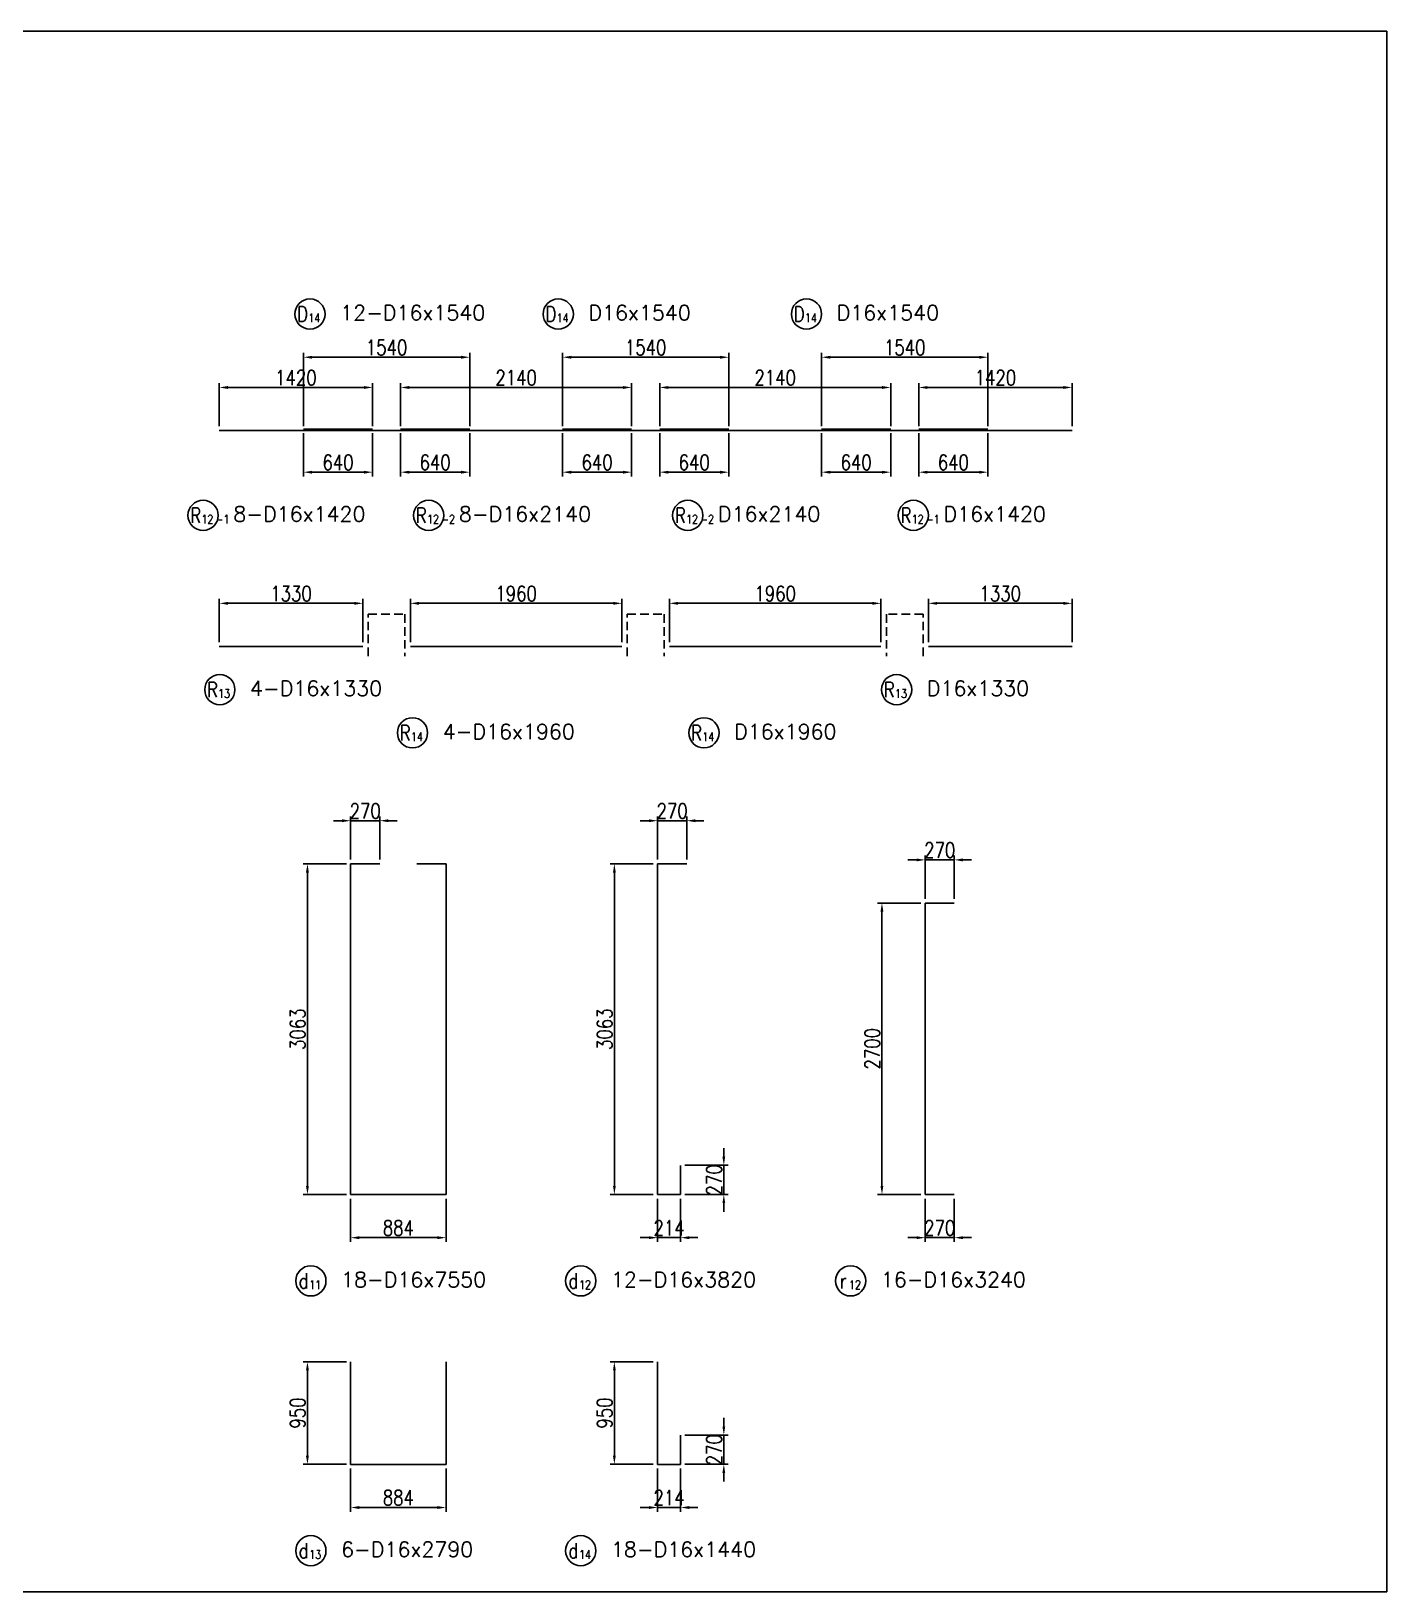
# Model space of a CAD drawing. Header units: millimetres. Extents: x -41433 to 131500, y -94900 to 39745.
# Drawn here: x 12558 to 25116, y 16250 to 30708 of the extents above; entities that cross this region are included whole.
import ezdxf
from ezdxf.enums import TextEntityAlignment as Align

# ---------------------------------------------------------------- set-up
doc = ezdxf.new("R2010")
doc.units = ezdxf.units.MM
doc.header["$LTSCALE"] = 160
doc.header["$MEASUREMENT"] = 0
doc.linetypes.add('DASHED', pattern=[0.75, 0.5, -0.25])
doc.layers.get('DEFPOINTS').update_dxf_attribs({"color": 53, "linetype": 'CONTINUOUS'})
for name, color, linetype in [('DIM', 6, 'CONTINUOUS'), ('DIM-L', 6, 'CONTINUOUS'), ('GAIKEI-KEIKAKU', 4, 'CONTINUOUS'), ('TEKKIN-C', 3, 'CONTINUOUS'), ('TEKKIN-L', 2, 'CONTINUOUS'), ('TEKKIN-R', 3, 'CONTINUOUS'), ('TEKKIN-S', 3, 'CONTINUOUS'), ('TEXT', 4, 'CONTINUOUS'), ('TEXT-文字', 4, 'CONTINUOUS')]:
    doc.layers.add(name, color=color, linetype=linetype)
doc.styles.add('DIM-TEXT', font='ROMANS', dxfattribs={"width": 0.8, "bigfont": 'EXTFONT'})
doc.styles.add('MSゴシック', font='')
doc.styles.add('romans', font='romans.shx', dxfattribs={"bigfont": 'extfont.shx'})
doc.styles.get('MSゴシック').set_extended_font_data('MS Gothic')
doc.dimstyles.new('DIM40', dxfattribs={"dimscale": 40, "dimtxt": 3.5, "dimasz": 2, "dimexe": 1, "dimexo": 1, "dimgap": 0.5, "dimtad": 1, "dimdec": 0, "dimzin": 9, "dimdsep": 46, "dimtxsty": 'DIM-TEXT', "dimcen": 0, "dimclrt": 4, "dimaunit": 1, "dimadec": 4, "dimazin": 0, "dimtfac": 1, "dimtdec": 0, "dimtix": 1, "dimtmove": 2, "dimatfit": 0, "dimfxl": 1, "dimlwd": -1, "dimlwe": -1, "dimarcsym": 0})

# ---------------------------------------------------------------- blocks, each defined once
blk = doc.blocks.new('*D321')
at = {"layer": 'DEFPOINTS', "color": 0, "ltscale": 0.8, "transparency": 16777216}
for p in [(18030, 25408), (16070, 25008), (18030, 25008)]:
    blk.add_point(p, dxfattribs=at)
at = {"layer": 'DIM', "color": 0, "ltscale": 0.8, "transparency": 16777216}
for p, q in [((16070, 25048), (16070, 25448)), ((18030, 25048), (18030, 25448)), ((16150, 25408), (17950, 25408))]:
    blk.add_line(p, q, dxfattribs=at)
for points in [[(16150, 25421), (16150, 25394), (16070, 25408)], [(17950, 25421), (17950, 25394), (18030, 25408)]]:
    blk.add_solid(points, dxfattribs=at)
at = {"layer": 'DIM', "color": 4, "ltscale": 0.8, "transparency": 16777216, "insert": (17050, 25498), "char_height": 140, "attachment_point": 5, "style": 'DIM-TEXT'}
blk.add_mtext('1960', dxfattribs=at)
blk = doc.blocks.new('*D322')
at = {"layer": 'DEFPOINTS', "color": 0, "ltscale": 0.8, "transparency": 16777216}
for p in [(15630, 25408), (14300, 25008), (15630, 25008)]:
    blk.add_point(p, dxfattribs=at)
at = {"layer": 'DIM', "color": 0, "ltscale": 0.8, "transparency": 16777216}
for p, q in [((14300, 25048), (14300, 25448)), ((15630, 25048), (15630, 25448)), ((14380, 25408), (15550, 25408))]:
    blk.add_line(p, q, dxfattribs=at)
for points in [[(14380, 25421), (14380, 25394), (14300, 25408)], [(15550, 25421), (15550, 25394), (15630, 25408)]]:
    blk.add_solid(points, dxfattribs=at)
at = {"layer": 'DIM', "color": 4, "ltscale": 0.8, "transparency": 16777216, "insert": (14965, 25498), "char_height": 140, "attachment_point": 5, "style": 'DIM-TEXT'}
blk.add_mtext('1330', dxfattribs=at)
blk = doc.blocks.new('*D323')
at = {"layer": 'DEFPOINTS', "color": 0, "ltscale": 0.8, "transparency": 16777216}
for p in [(18470, 25408), (18470, 25008), (20430, 25008)]:
    blk.add_point(p, dxfattribs=at)
at = {"layer": 'DIM', "color": 0, "ltscale": 0.8, "transparency": 16777216}
for p, q in [((18470, 25048), (18470, 25448)), ((20430, 25048), (20430, 25448)), ((20350, 25408), (18550, 25408))]:
    blk.add_line(p, q, dxfattribs=at)
for points in [[(18550, 25421), (18550, 25394), (18470, 25408)], [(20350, 25421), (20350, 25394), (20430, 25408)]]:
    blk.add_solid(points, dxfattribs=at)
at = {"layer": 'DIM', "color": 4, "ltscale": 0.8, "transparency": 16777216, "insert": (19450, 25498), "char_height": 140, "attachment_point": 5, "style": 'DIM-TEXT'}
blk.add_mtext('1960', dxfattribs=at)
blk = doc.blocks.new('*D324')
at = {"layer": 'DEFPOINTS', "color": 0, "ltscale": 0.8, "transparency": 16777216}
for p in [(20870, 25408), (20870, 25008), (22200, 25008)]:
    blk.add_point(p, dxfattribs=at)
at = {"layer": 'DIM', "color": 0, "ltscale": 0.8, "transparency": 16777216}
for p, q in [((20870, 25048), (20870, 25448)), ((22200, 25048), (22200, 25448)), ((22120, 25408), (20950, 25408))]:
    blk.add_line(p, q, dxfattribs=at)
for points in [[(20950, 25421), (20950, 25394), (20870, 25408)], [(22120, 25421), (22120, 25394), (22200, 25408)]]:
    blk.add_solid(points, dxfattribs=at)
at = {"layer": 'DIM', "color": 4, "ltscale": 0.8, "transparency": 16777216, "insert": (21535, 25498), "char_height": 140, "attachment_point": 5, "style": 'DIM-TEXT'}
blk.add_mtext('1330', dxfattribs=at)
blk = doc.blocks.new('*D349')
at = {"layer": 'DEFPOINTS', "color": 0, "ltscale": 0.8, "transparency": 16777216}
for p in [(18380, 27023), (19020, 27023), (18380, 26623)]:
    blk.add_point(p, dxfattribs=at)
at = {"layer": 'DIM', "color": 0, "ltscale": 0.8, "transparency": 16777216}
for p, q in [((18380, 26983), (18380, 26583)), ((19020, 26983), (19020, 26583)), ((18940, 26623), (18460, 26623))]:
    blk.add_line(p, q, dxfattribs=at)
for points in [[(18460, 26636), (18460, 26609), (18380, 26623)], [(18940, 26636), (18940, 26609), (19020, 26623)]]:
    blk.add_solid(points, dxfattribs=at)
at = {"layer": 'DIM', "color": 4, "ltscale": 0.8, "transparency": 16777216, "insert": (18700, 26713), "char_height": 140, "attachment_point": 5, "style": 'DIM-TEXT'}
blk.add_mtext('640', dxfattribs=at)
blk = doc.blocks.new('*D350')
at = {"layer": 'DEFPOINTS', "color": 0, "ltscale": 0.8, "transparency": 16777216}
for p in [(19880, 27023), (20520, 27023), (20520, 26623)]:
    blk.add_point(p, dxfattribs=at)
at = {"layer": 'DIM', "color": 0, "ltscale": 0.8, "transparency": 16777216}
for p, q in [((19880, 26983), (19880, 26583)), ((20520, 26983), (20520, 26583)), ((19960, 26623), (20440, 26623))]:
    blk.add_line(p, q, dxfattribs=at)
for points in [[(19960, 26636), (19960, 26609), (19880, 26623)], [(20440, 26636), (20440, 26609), (20520, 26623)]]:
    blk.add_solid(points, dxfattribs=at)
at = {"layer": 'DIM', "color": 4, "ltscale": 0.8, "transparency": 16777216, "insert": (20200, 26713), "char_height": 140, "attachment_point": 5, "style": 'DIM-TEXT'}
blk.add_mtext('640', dxfattribs=at)
blk = doc.blocks.new('*D351')
at = {"layer": 'DEFPOINTS', "color": 0, "ltscale": 0.8, "transparency": 16777216}
for p in [(20780, 27023), (21420, 27023), (21420, 26623)]:
    blk.add_point(p, dxfattribs=at)
at = {"layer": 'DIM', "color": 0, "ltscale": 0.8, "transparency": 16777216}
for p, q in [((20780, 26983), (20780, 26583)), ((21420, 26983), (21420, 26583)), ((20860, 26623), (21340, 26623))]:
    blk.add_line(p, q, dxfattribs=at)
for points in [[(20860, 26636), (20860, 26609), (20780, 26623)], [(21340, 26636), (21340, 26609), (21420, 26623)]]:
    blk.add_solid(points, dxfattribs=at)
at = {"layer": 'DIM', "color": 4, "ltscale": 0.8, "transparency": 16777216, "insert": (21100, 26713), "char_height": 140, "attachment_point": 5, "style": 'DIM-TEXT'}
blk.add_mtext('640', dxfattribs=at)
blk = doc.blocks.new('*D352')
at = {"layer": 'DEFPOINTS', "color": 0, "ltscale": 0.8, "transparency": 16777216}
for p in [(19880, 27688), (19880, 27008), (21420, 27008)]:
    blk.add_point(p, dxfattribs=at)
at = {"layer": 'DIM', "color": 0, "ltscale": 0.8, "transparency": 16777216}
for p, q in [((19880, 27048), (19880, 27728)), ((21340, 27688), (19960, 27688)), ((21420, 27048), (21420, 27728))]:
    blk.add_line(p, q, dxfattribs=at)
for points in [[(19960, 27701), (19960, 27674), (19880, 27688)], [(21340, 27701), (21340, 27674), (21420, 27688)]]:
    blk.add_solid(points, dxfattribs=at)
at = {"layer": 'DIM', "color": 4, "ltscale": 0.8, "transparency": 16777216, "insert": (20650, 27778), "char_height": 140, "attachment_point": 5, "style": 'DIM-TEXT'}
blk.add_mtext('1540', dxfattribs=at)
blk = doc.blocks.new('*D353')
at = {"layer": 'DEFPOINTS', "color": 0, "ltscale": 0.8, "transparency": 16777216}
for p in [(18380, 27408), (18380, 27008), (20520, 27008)]:
    blk.add_point(p, dxfattribs=at)
at = {"layer": 'DIM', "color": 0, "ltscale": 0.8, "transparency": 16777216}
for p, q in [((18380, 27048), (18380, 27448)), ((20440, 27408), (18460, 27408)), ((20520, 27048), (20520, 27448))]:
    blk.add_line(p, q, dxfattribs=at)
for points in [[(18460, 27421), (18460, 27394), (18380, 27408)], [(20440, 27421), (20440, 27394), (20520, 27408)]]:
    blk.add_solid(points, dxfattribs=at)
at = {"layer": 'DIM', "color": 4, "ltscale": 0.8, "transparency": 16777216, "insert": (19450, 27498), "char_height": 140, "attachment_point": 5, "style": 'DIM-TEXT'}
blk.add_mtext('2140', dxfattribs=at)
blk = doc.blocks.new('*D354')
at = {"layer": 'DEFPOINTS', "color": 0, "ltscale": 0.8, "transparency": 16777216}
for p in [(20780, 27408), (20780, 27008), (22200, 27008)]:
    blk.add_point(p, dxfattribs=at)
at = {"layer": 'DIM', "color": 0, "ltscale": 0.8, "transparency": 16777216}
for p, q in [((20780, 27048), (20780, 27448)), ((22120, 27408), (20860, 27408)), ((22200, 27048), (22200, 27448))]:
    blk.add_line(p, q, dxfattribs=at)
for points in [[(20860, 27421), (20860, 27394), (20780, 27408)], [(22120, 27421), (22120, 27394), (22200, 27408)]]:
    blk.add_solid(points, dxfattribs=at)
at = {"layer": 'DIM', "color": 4, "ltscale": 0.8, "transparency": 16777216, "insert": (21490, 27498), "char_height": 140, "attachment_point": 5, "style": 'DIM-TEXT'}
blk.add_mtext('1420', dxfattribs=at)
blk = doc.blocks.new('*D355')
at = {"layer": 'DEFPOINTS', "color": 0, "ltscale": 0.8, "transparency": 16777216}
for p in [(17480, 27023), (18120, 27023), (18120, 26623)]:
    blk.add_point(p, dxfattribs=at)
at = {"layer": 'DIM', "color": 0, "ltscale": 0.8, "transparency": 16777216}
for p, q in [((17480, 26983), (17480, 26583)), ((18120, 26983), (18120, 26583)), ((17560, 26623), (18040, 26623))]:
    blk.add_line(p, q, dxfattribs=at)
for points in [[(17560, 26636), (17560, 26609), (17480, 26623)], [(18040, 26636), (18040, 26609), (18120, 26623)]]:
    blk.add_solid(points, dxfattribs=at)
at = {"layer": 'DIM', "color": 4, "ltscale": 0.8, "transparency": 16777216, "insert": (17800, 26713), "char_height": 140, "attachment_point": 5, "style": 'DIM-TEXT'}
blk.add_mtext('640', dxfattribs=at)
blk = doc.blocks.new('*D356')
at = {"layer": 'DEFPOINTS', "color": 0, "ltscale": 0.8, "transparency": 16777216}
for p in [(17480, 27688), (17480, 27008), (19020, 27008)]:
    blk.add_point(p, dxfattribs=at)
at = {"layer": 'DIM', "color": 0, "ltscale": 0.8, "transparency": 16777216}
for p, q in [((17480, 27048), (17480, 27728)), ((18940, 27688), (17560, 27688)), ((19020, 27048), (19020, 27728))]:
    blk.add_line(p, q, dxfattribs=at)
for points in [[(17560, 27701), (17560, 27674), (17480, 27688)], [(18940, 27701), (18940, 27674), (19020, 27688)]]:
    blk.add_solid(points, dxfattribs=at)
at = {"layer": 'DIM', "color": 4, "ltscale": 0.8, "transparency": 16777216, "insert": (18250, 27778), "char_height": 140, "attachment_point": 5, "style": 'DIM-TEXT'}
blk.add_mtext('1540', dxfattribs=at)
blk = doc.blocks.new('*D357')
at = {"layer": 'DEFPOINTS', "color": 0, "ltscale": 0.8, "transparency": 16777216}
for p in [(15980, 27023), (16620, 27023), (15980, 26623)]:
    blk.add_point(p, dxfattribs=at)
at = {"layer": 'DIM', "color": 0, "ltscale": 0.8, "transparency": 16777216}
for p, q in [((15980, 26983), (15980, 26583)), ((16620, 26983), (16620, 26583)), ((16540, 26623), (16060, 26623))]:
    blk.add_line(p, q, dxfattribs=at)
for points in [[(16060, 26636), (16060, 26609), (15980, 26623)], [(16540, 26636), (16540, 26609), (16620, 26623)]]:
    blk.add_solid(points, dxfattribs=at)
at = {"layer": 'DIM', "color": 4, "ltscale": 0.8, "transparency": 16777216, "insert": (16300, 26713), "char_height": 140, "attachment_point": 5, "style": 'DIM-TEXT'}
blk.add_mtext('640', dxfattribs=at)
blk = doc.blocks.new('*D358')
at = {"layer": 'DEFPOINTS', "color": 0, "ltscale": 0.8, "transparency": 16777216}
for p in [(15080, 27023), (15720, 27023), (15080, 26623)]:
    blk.add_point(p, dxfattribs=at)
at = {"layer": 'DIM', "color": 0, "ltscale": 0.8, "transparency": 16777216}
for p, q in [((15080, 26983), (15080, 26583)), ((15720, 26983), (15720, 26583)), ((15640, 26623), (15160, 26623))]:
    blk.add_line(p, q, dxfattribs=at)
for points in [[(15160, 26636), (15160, 26609), (15080, 26623)], [(15640, 26636), (15640, 26609), (15720, 26623)]]:
    blk.add_solid(points, dxfattribs=at)
at = {"layer": 'DIM', "color": 4, "ltscale": 0.8, "transparency": 16777216, "insert": (15400, 26713), "char_height": 140, "attachment_point": 5, "style": 'DIM-TEXT'}
blk.add_mtext('640', dxfattribs=at)
blk = doc.blocks.new('*D359')
at = {"layer": 'DEFPOINTS', "color": 0, "ltscale": 0.8, "transparency": 16777216}
for p in [(16620, 27688), (15080, 27008), (16620, 27008)]:
    blk.add_point(p, dxfattribs=at)
at = {"layer": 'DIM', "color": 0, "ltscale": 0.8, "transparency": 16777216}
for p, q in [((15080, 27048), (15080, 27728)), ((15160, 27688), (16540, 27688)), ((16620, 27048), (16620, 27728))]:
    blk.add_line(p, q, dxfattribs=at)
for points in [[(15160, 27701), (15160, 27674), (15080, 27688)], [(16540, 27701), (16540, 27674), (16620, 27688)]]:
    blk.add_solid(points, dxfattribs=at)
at = {"layer": 'DIM', "color": 4, "ltscale": 0.8, "transparency": 16777216, "insert": (15850, 27778), "char_height": 140, "attachment_point": 5, "style": 'DIM-TEXT'}
blk.add_mtext('1540', dxfattribs=at)
blk = doc.blocks.new('*D360')
at = {"layer": 'DEFPOINTS', "color": 0, "ltscale": 0.8, "transparency": 16777216}
for p in [(18120, 27408), (15980, 27008), (18120, 27008)]:
    blk.add_point(p, dxfattribs=at)
at = {"layer": 'DIM', "color": 0, "ltscale": 0.8, "transparency": 16777216}
for p, q in [((15980, 27048), (15980, 27448)), ((16060, 27408), (18040, 27408)), ((18120, 27048), (18120, 27448))]:
    blk.add_line(p, q, dxfattribs=at)
for points in [[(16060, 27421), (16060, 27394), (15980, 27408)], [(18040, 27421), (18040, 27394), (18120, 27408)]]:
    blk.add_solid(points, dxfattribs=at)
at = {"layer": 'DIM', "color": 4, "ltscale": 0.8, "transparency": 16777216, "insert": (17050, 27498), "char_height": 140, "attachment_point": 5, "style": 'DIM-TEXT'}
blk.add_mtext('2140', dxfattribs=at)
blk = doc.blocks.new('*D361')
at = {"layer": 'DEFPOINTS', "color": 0, "ltscale": 0.8, "transparency": 16777216}
for p in [(15720, 27408), (14300, 27008), (15720, 27008)]:
    blk.add_point(p, dxfattribs=at)
at = {"layer": 'DIM', "color": 0, "ltscale": 0.8, "transparency": 16777216}
for p, q in [((14300, 27048), (14300, 27448)), ((14380, 27408), (15640, 27408)), ((15720, 27048), (15720, 27448))]:
    blk.add_line(p, q, dxfattribs=at)
for points in [[(14380, 27421), (14380, 27394), (14300, 27408)], [(15640, 27421), (15640, 27394), (15720, 27408)]]:
    blk.add_solid(points, dxfattribs=at)
at = {"layer": 'DIM', "color": 4, "ltscale": 0.8, "transparency": 16777216, "insert": (15010, 27498), "char_height": 140, "attachment_point": 5, "style": 'DIM-TEXT'}
blk.add_mtext('1420', dxfattribs=at)
blk = doc.blocks.new('加工図文字列（JR）')
at = {"layer": 'TEXT-文字', "color": 6}
blk.add_circle((0, 0), 3.5, dxfattribs=at)
at = {"layer": 'DEFPOINTS', "ltscale": 100, "style": 'MSゴシック'}
for tag, p in [('加工図_圧接鉄筋', (57.81, -4.14)), ('加工図_圧接個数', (62.62, -4.14)), ('加工図_加工形状', (68.3, -4.14)), ('加工図_施工分け2', (73.3, -4.14))]:
    blk.add_attdef(tag, text='', height=4, dxfattribs=at).set_placement(p, align=Align.BOTTOM_LEFT)
at = {"layer": 'TEXT-文字', "color": 4, "style": 'romans', "width": 0.8}
for tag, height, p in [('加工図_平均長', 3.5, (33.63, 3.03)), ('加工図_副記号', 2, (0.5, 0)), ('加工図_文字列', 3.5, (7, -2.5))]:
    blk.add_attdef(tag, text='', height=height, dxfattribs=at).set_placement(p, align=Align.BOTTOM_LEFT)
at = {"layer": 'TEXT-文字', "color": 4, "ltscale": 100, "style": 'romans', "width": 0.8}
blk.add_attdef('加工図_施工分け', text='', height=3.5, dxfattribs=at).set_placement((-5.5, 0), align=Align.MIDDLE_RIGHT)
at = {"layer": 'TEXT-文字', "color": 4, "style": 'romans', "width": 0.8}
blk.add_attdef('加工図_主記号', text='', height=3.5, dxfattribs=at).set_placement((-1.7, 0), align=Align.MIDDLE_CENTER)
for tag, p in [('加工図_番号', (1, -2.5)), ('加工図_枝番', (4.5, -2.5))]:
    blk.add_attdef(tag, text='', height=2, dxfattribs=at).set_placement(p, align=Align.BOTTOM_CENTER)
blk = doc.blocks.new('*D309')
at = {"layer": 'DEFPOINTS', "color": 0, "ltscale": 0.8, "transparency": 16777216}
for p in [(15117, 22994), (15517, 22994), (15517, 19931)]:
    blk.add_point(p, dxfattribs=at)
at = {"layer": 'DIM', "color": 0, "ltscale": 0.8, "transparency": 16777216}
for p, q in [((15477, 22994), (15077, 22994)), ((15117, 20011), (15117, 22914)), ((15477, 19931), (15077, 19931))]:
    blk.add_line(p, q, dxfattribs=at)
for points in [[(15103, 22914), (15130, 22914), (15117, 22994)], [(15103, 20011), (15130, 20011), (15117, 19931)]]:
    blk.add_solid(points, dxfattribs=at)
at = {"layer": 'DIM', "color": 4, "ltscale": 0.8, "transparency": 16777216, "insert": (15027, 21462), "char_height": 140, "attachment_point": 5, "rotation": 90, "style": 'DIM-TEXT'}
blk.add_mtext('3063', dxfattribs=at)
blk = doc.blocks.new('*D310')
at = {"layer": 'DEFPOINTS', "color": 0, "ltscale": 0.8, "transparency": 16777216}
for p in [(15517, 19931), (16401, 19931), (16401, 19531)]:
    blk.add_point(p, dxfattribs=at)
at = {"layer": 'DIM', "color": 0, "ltscale": 0.8, "transparency": 16777216}
for p, q in [((15517, 19891), (15517, 19491)), ((16401, 19891), (16401, 19491)), ((15597, 19531), (16321, 19531))]:
    blk.add_line(p, q, dxfattribs=at)
for points in [[(15597, 19544), (15597, 19517), (15517, 19531)], [(16321, 19544), (16321, 19517), (16401, 19531)]]:
    blk.add_solid(points, dxfattribs=at)
at = {"layer": 'DIM', "color": 4, "ltscale": 0.8, "transparency": 16777216, "insert": (15959, 19621), "char_height": 140, "attachment_point": 5, "style": 'DIM-TEXT'}
blk.add_mtext('884', dxfattribs=at)
blk = doc.blocks.new('*D311')
at = {"layer": 'DEFPOINTS', "color": 0, "ltscale": 0.8, "transparency": 16777216}
for p in [(17960, 22994), (18360, 22994), (18360, 19931)]:
    blk.add_point(p, dxfattribs=at)
at = {"layer": 'DIM', "color": 0, "ltscale": 0.8, "transparency": 16777216}
for p, q in [((18320, 22994), (17920, 22994)), ((17960, 20011), (17960, 22914)), ((18320, 19931), (17920, 19931))]:
    blk.add_line(p, q, dxfattribs=at)
for points in [[(17947, 22914), (17973, 22914), (17960, 22994)], [(17947, 20011), (17973, 20011), (17960, 19931)]]:
    blk.add_solid(points, dxfattribs=at)
at = {"layer": 'DIM', "color": 4, "ltscale": 0.8, "transparency": 16777216, "insert": (17870, 21462), "char_height": 140, "attachment_point": 5, "rotation": 90, "style": 'DIM-TEXT'}
blk.add_mtext('3063', dxfattribs=at)
blk = doc.blocks.new('*D312')
at = {"layer": 'DEFPOINTS', "color": 0, "ltscale": 0.8, "transparency": 16777216}
for p in [(18360, 19931), (18574, 19931), (18574, 19531)]:
    blk.add_point(p, dxfattribs=at)
at = {"layer": 'DIM', "color": 0, "ltscale": 0.8, "transparency": 16777216}
for p, q in [((18360, 19891), (18360, 19491)), ((18574, 19891), (18574, 19491)), ((18280, 19531), (18200, 19531)), ((18360, 19531), (18574, 19531)), ((18654, 19531), (18734, 19531))]:
    blk.add_line(p, q, dxfattribs=at)
for points in [[(18280, 19544), (18280, 19517), (18360, 19531)], [(18654, 19544), (18654, 19517), (18574, 19531)]]:
    blk.add_solid(points, dxfattribs=at)
at = {"layer": 'DIM', "color": 4, "ltscale": 0.8, "transparency": 16777216, "insert": (18467, 19621), "char_height": 140, "attachment_point": 5, "style": 'DIM-TEXT'}
blk.add_mtext('214', dxfattribs=at)
blk = doc.blocks.new('*D313')
at = {"layer": 'DEFPOINTS', "color": 0, "ltscale": 0.8, "transparency": 16777216}
for p in [(18574, 20201), (18974, 20201), (18574, 19931)]:
    blk.add_point(p, dxfattribs=at)
at = {"layer": 'DIM', "color": 0, "ltscale": 0.8, "transparency": 16777216}
for p, q in [((18974, 20281), (18974, 20361)), ((18614, 20201), (19014, 20201)), ((18974, 19931), (18974, 20201)), ((18614, 19931), (19014, 19931)), ((18974, 19851), (18974, 19771))]:
    blk.add_line(p, q, dxfattribs=at)
for points in [[(18961, 20281), (18987, 20281), (18974, 20201)], [(18961, 19851), (18987, 19851), (18974, 19931)]]:
    blk.add_solid(points, dxfattribs=at)
at = {"layer": 'DIM', "color": 4, "ltscale": 0.8, "transparency": 16777216, "insert": (18884, 20066), "char_height": 140, "attachment_point": 5, "rotation": 90, "style": 'DIM-TEXT'}
blk.add_mtext('270', dxfattribs=at)
blk = doc.blocks.new('*D314')
at = {"layer": 'DEFPOINTS', "color": 0, "ltscale": 0.8, "transparency": 16777216}
for p in [(20439, 22631), (20839, 22631), (20839, 19931)]:
    blk.add_point(p, dxfattribs=at)
at = {"layer": 'DIM', "color": 0, "ltscale": 0.8, "transparency": 16777216}
for p, q in [((20799, 22631), (20399, 22631)), ((20439, 20011), (20439, 22551)), ((20799, 19931), (20399, 19931))]:
    blk.add_line(p, q, dxfattribs=at)
for points in [[(20425, 22551), (20452, 22551), (20439, 22631)], [(20425, 20011), (20452, 20011), (20439, 19931)]]:
    blk.add_solid(points, dxfattribs=at)
at = {"layer": 'DIM', "color": 4, "ltscale": 0.8, "transparency": 16777216, "insert": (20349, 21281), "char_height": 140, "attachment_point": 5, "rotation": 90, "style": 'DIM-TEXT'}
blk.add_mtext('2700', dxfattribs=at)
blk = doc.blocks.new('*D315')
at = {"layer": 'DEFPOINTS', "color": 0, "ltscale": 0.8, "transparency": 16777216}
for p in [(20839, 19931), (21109, 19931), (21109, 19531)]:
    blk.add_point(p, dxfattribs=at)
at = {"layer": 'DIM', "color": 0, "ltscale": 0.8, "transparency": 16777216}
for p, q in [((20839, 19891), (20839, 19491)), ((21109, 19891), (21109, 19491)), ((20759, 19531), (20679, 19531)), ((20839, 19531), (21109, 19531)), ((21189, 19531), (21269, 19531))]:
    blk.add_line(p, q, dxfattribs=at)
for points in [[(20759, 19544), (20759, 19517), (20839, 19531)], [(21189, 19544), (21189, 19517), (21109, 19531)]]:
    blk.add_solid(points, dxfattribs=at)
at = {"layer": 'DIM', "color": 4, "ltscale": 0.8, "transparency": 16777216, "insert": (20974, 19621), "char_height": 140, "attachment_point": 5, "style": 'DIM-TEXT'}
blk.add_mtext('270', dxfattribs=at)
blk = doc.blocks.new('*D316')
at = {"layer": 'DEFPOINTS', "color": 0, "ltscale": 0.8, "transparency": 16777216}
for p in [(21109, 23031), (20839, 22631), (21109, 22631)]:
    blk.add_point(p, dxfattribs=at)
at = {"layer": 'DIM', "color": 0, "ltscale": 0.8, "transparency": 16777216}
for p, q in [((20759, 23031), (20679, 23031)), ((20839, 22671), (20839, 23071)), ((20839, 23031), (21109, 23031)), ((21109, 22671), (21109, 23071)), ((21189, 23031), (21269, 23031))]:
    blk.add_line(p, q, dxfattribs=at)
for points in [[(20759, 23044), (20759, 23017), (20839, 23031)], [(21189, 23044), (21189, 23017), (21109, 23031)]]:
    blk.add_solid(points, dxfattribs=at)
at = {"layer": 'DIM', "color": 4, "ltscale": 0.8, "transparency": 16777216, "insert": (20974, 23121), "char_height": 140, "attachment_point": 5, "style": 'DIM-TEXT'}
blk.add_mtext('270', dxfattribs=at)
blk = doc.blocks.new('*D451')
at = {"layer": 'DEFPOINTS', "color": 0, "ltscale": 0.8, "transparency": 16777216}
for p in [(15117, 18381), (15517, 18381), (15517, 17431)]:
    blk.add_point(p, dxfattribs=at)
at = {"layer": 'DIM', "color": 0, "ltscale": 0.8, "transparency": 16777216}
for p, q in [((15477, 18381), (15077, 18381)), ((15117, 17511), (15117, 18301)), ((15477, 17431), (15077, 17431))]:
    blk.add_line(p, q, dxfattribs=at)
for points in [[(15103, 18301), (15130, 18301), (15117, 18381)], [(15103, 17511), (15130, 17511), (15117, 17431)]]:
    blk.add_solid(points, dxfattribs=at)
at = {"layer": 'DIM', "color": 4, "ltscale": 0.8, "transparency": 16777216, "insert": (15027, 17906), "char_height": 140, "attachment_point": 5, "rotation": 90, "style": 'DIM-TEXT'}
blk.add_mtext('950', dxfattribs=at)
blk = doc.blocks.new('*D452')
at = {"layer": 'DEFPOINTS', "color": 0, "ltscale": 0.8, "transparency": 16777216}
for p in [(15517, 17431), (16401, 17431), (16401, 17031)]:
    blk.add_point(p, dxfattribs=at)
at = {"layer": 'DIM', "color": 0, "ltscale": 0.8, "transparency": 16777216}
for p, q in [((15517, 17391), (15517, 16991)), ((16401, 17391), (16401, 16991)), ((15597, 17031), (16321, 17031))]:
    blk.add_line(p, q, dxfattribs=at)
for points in [[(15597, 17044), (15597, 17017), (15517, 17031)], [(16321, 17044), (16321, 17017), (16401, 17031)]]:
    blk.add_solid(points, dxfattribs=at)
at = {"layer": 'DIM', "color": 4, "ltscale": 0.8, "transparency": 16777216, "insert": (15959, 17121), "char_height": 140, "attachment_point": 5, "style": 'DIM-TEXT'}
blk.add_mtext('884', dxfattribs=at)
blk = doc.blocks.new('*D453')
at = {"layer": 'DEFPOINTS', "color": 0, "ltscale": 0.8, "transparency": 16777216}
for p in [(17960, 18381), (18360, 18381), (18360, 17431)]:
    blk.add_point(p, dxfattribs=at)
at = {"layer": 'DIM', "color": 0, "ltscale": 0.8, "transparency": 16777216}
for p, q in [((18320, 18381), (17920, 18381)), ((17960, 17511), (17960, 18301)), ((18320, 17431), (17920, 17431))]:
    blk.add_line(p, q, dxfattribs=at)
for points in [[(17947, 18301), (17973, 18301), (17960, 18381)], [(17947, 17511), (17973, 17511), (17960, 17431)]]:
    blk.add_solid(points, dxfattribs=at)
at = {"layer": 'DIM', "color": 4, "ltscale": 0.8, "transparency": 16777216, "insert": (17870, 17906), "char_height": 140, "attachment_point": 5, "rotation": 90, "style": 'DIM-TEXT'}
blk.add_mtext('950', dxfattribs=at)
blk = doc.blocks.new('*D454')
at = {"layer": 'DEFPOINTS', "color": 0, "ltscale": 0.8, "transparency": 16777216}
for p in [(18360, 17431), (18574, 17431), (18574, 17031)]:
    blk.add_point(p, dxfattribs=at)
at = {"layer": 'DIM', "color": 0, "ltscale": 0.8, "transparency": 16777216}
for p, q in [((18360, 17391), (18360, 16991)), ((18574, 17391), (18574, 16991)), ((18280, 17031), (18200, 17031)), ((18360, 17031), (18574, 17031)), ((18654, 17031), (18734, 17031))]:
    blk.add_line(p, q, dxfattribs=at)
for points in [[(18280, 17044), (18280, 17017), (18360, 17031)], [(18654, 17044), (18654, 17017), (18574, 17031)]]:
    blk.add_solid(points, dxfattribs=at)
at = {"layer": 'DIM', "color": 4, "ltscale": 0.8, "transparency": 16777216, "insert": (18467, 17121), "char_height": 140, "attachment_point": 5, "style": 'DIM-TEXT'}
blk.add_mtext('214', dxfattribs=at)
blk = doc.blocks.new('*D455')
at = {"layer": 'DEFPOINTS', "color": 0, "ltscale": 0.8, "transparency": 16777216}
for p in [(18574, 17701), (18974, 17701), (18574, 17431)]:
    blk.add_point(p, dxfattribs=at)
at = {"layer": 'DIM', "color": 0, "ltscale": 0.8, "transparency": 16777216}
for p, q in [((18974, 17781), (18974, 17861)), ((18614, 17701), (19014, 17701)), ((18974, 17431), (18974, 17701)), ((18614, 17431), (19014, 17431)), ((18974, 17351), (18974, 17271))]:
    blk.add_line(p, q, dxfattribs=at)
for points in [[(18961, 17781), (18987, 17781), (18974, 17701)], [(18961, 17351), (18987, 17351), (18974, 17431)]]:
    blk.add_solid(points, dxfattribs=at)
at = {"layer": 'DIM', "color": 4, "ltscale": 0.8, "transparency": 16777216, "insert": (18884, 17566), "char_height": 140, "attachment_point": 5, "rotation": 90, "style": 'DIM-TEXT'}
blk.add_mtext('270', dxfattribs=at)
blk = doc.blocks.new('*D492')
at = {"layer": 'DEFPOINTS', "color": 0, "transparency": 16777216}
for p in [(15787, 23394), (15517, 22994), (15787, 22994)]:
    blk.add_point(p, dxfattribs=at)
at = {"layer": 'DIM', "color": 0, "transparency": 16777216}
for p, q in [((15517, 23034), (15517, 23434)), ((15787, 23034), (15787, 23434)), ((15437, 23394), (15357, 23394)), ((15517, 23394), (15787, 23394)), ((15867, 23394), (15947, 23394))]:
    blk.add_line(p, q, dxfattribs=at)
for points in [[(15437, 23407), (15437, 23380), (15517, 23394)], [(15867, 23407), (15867, 23380), (15787, 23394)]]:
    blk.add_solid(points, dxfattribs=at)
at = {"layer": 'DIM', "color": 4, "transparency": 16777216, "insert": (15652, 23484), "char_height": 140, "attachment_point": 5, "style": 'DIM-TEXT'}
blk.add_mtext('270', dxfattribs=at)
blk = doc.blocks.new('*D493')
at = {"layer": 'DEFPOINTS', "color": 0, "transparency": 16777216}
for p in [(18630, 23394), (18360, 22994), (18630, 22994)]:
    blk.add_point(p, dxfattribs=at)
at = {"layer": 'DIM', "color": 0, "transparency": 16777216}
for p, q in [((18360, 23034), (18360, 23434)), ((18630, 23034), (18630, 23434)), ((18280, 23394), (18200, 23394)), ((18360, 23394), (18630, 23394)), ((18710, 23394), (18790, 23394))]:
    blk.add_line(p, q, dxfattribs=at)
for points in [[(18280, 23407), (18280, 23380), (18360, 23394)], [(18710, 23407), (18710, 23380), (18630, 23394)]]:
    blk.add_solid(points, dxfattribs=at)
at = {"layer": 'DIM', "color": 4, "transparency": 16777216, "insert": (18495, 23484), "char_height": 140, "attachment_point": 5, "style": 'DIM-TEXT'}
blk.add_mtext('270', dxfattribs=at)

msp = doc.modelspace()

# ---------------------------------------------------------------- linework, layer by layer
at = {"layer": 'DEFPOINTS', "flags": 128}
msp.add_lwpolyline([(0, 16250), (25115.53, 16250), (25115.53, 30708.35), (0, 30708.35)], close=True, dxfattribs=at)
at = {"layer": 'GAIKEI-KEIKAKU', "linetype": 'DASHED'}
for points in [[(15680, 24917.8), (15680, 25307.8), (16020, 25307.8), (16020, 24917.8)], [(18080, 24917.8), (18080, 25307.8), (18420, 25307.8), (18420, 24917.8)], [(20820, 24917.8), (20820, 25307.8), (20480, 25307.8), (20480, 24917.8)]]:
    msp.add_lwpolyline(points, dxfattribs=at)
at = {"layer": 'TEKKIN-C', "ltscale": 0.8}
for p, q in [((20838.52, 19930.55), (20838.52, 22630.55)), ((20838.52, 22630.55), (21108.52, 22630.55)), ((21108.52, 19930.55), (20838.52, 19930.55))]:
    msp.add_line(p, q, dxfattribs=at)
at = {"layer": 'TEKKIN-L', "ltscale": 0.8}
for p, q in [((14300, 27007.8), (15720, 27007.8)), ((15080, 27007.8), (16620, 27007.8)), ((15980, 27007.8), (18120, 27007.8)), ((19020, 27007.8), (17480, 27007.8)), ((20520, 27007.8), (18380, 27007.8)), ((21420, 27007.8), (19880, 27007.8)), ((22200, 27007.8), (20780, 27007.8)), ((14300, 25007.8), (15630, 25007.8)), ((16070, 25007.8), (18030, 25007.8)), ((20430, 25007.8), (18470, 25007.8)), ((22200, 25007.8), (20870, 25007.8))]:
    msp.add_line(p, q, dxfattribs=at)
at = {"layer": 'TEKKIN-R', "ltscale": 0.8}
for p, q in [((15080, 27022.8), (15720, 27022.8)), ((15980, 27022.8), (16620, 27022.8)), ((18120, 27022.8), (17480, 27022.8)), ((18380, 27022.8), (19020, 27022.8)), ((20520, 27022.8), (19880, 27022.8)), ((21420, 27022.8), (20780, 27022.8))]:
    msp.add_line(p, q, dxfattribs=at)
at = {"layer": 'TEKKIN-S', "ltscale": 0.8}
for p, q in [((15516.52, 19930.55), (15516.52, 22993.55)), ((15516.52, 22993.55), (15786.52, 22993.55)), ((16130.52, 22993.55), (16400.52, 22993.55)), ((16400.52, 22993.55), (16400.52, 19930.55)), ((18360.02, 19930.55), (18360.02, 22993.55)), ((18360.02, 22993.55), (18630.02, 22993.55)), ((18574.02, 20200.55), (18574.02, 19930.55)), ((16400.52, 19930.55), (15516.52, 19930.55)), ((18574.02, 19930.55), (18360.02, 19930.55)), ((15516.52, 17430.55), (15516.52, 18380.55)), ((16400.52, 18380.55), (16400.52, 17430.55)), ((18360.02, 17430.55), (18360.02, 18380.55)), ((18574.02, 17700.55), (18574.02, 17430.55)), ((16400.52, 17430.55), (15516.52, 17430.55)), ((18574.02, 17430.55), (18360.02, 17430.55))]:
    msp.add_line(p, q, dxfattribs=at)

# ---------------------------------------------------------------- block references
at = {"layer": 'DIM-L', "ltscale": 0.8}
ref = msp.add_blockref('加工図文字列（JR）', (15140, 28087.8), dxfattribs=dict(at, xscale=40, yscale=40, zscale=40))
ref.add_attrib('加工図_主記号', 'D', dxfattribs={"layer": 'TEXT', "height": 140, "style": 'romans', "width": 0.8}).set_placement((15072, 28087.8), align=Align.MIDDLE_CENTER)
ref.add_attrib('加工図_番号', '14', dxfattribs={"layer": 'TEXT', "height": 80, "style": 'romans', "width": 0.8}).set_placement((15180, 27987.8), align=Align.BOTTOM_CENTER)
ref.add_attrib('加工図_文字列', '12-D16x1540', dxfattribs={"layer": 'TEXT', "height": 140, "style": 'romans'}).set_placement((15420, 27987.8), align=Align.BOTTOM_LEFT)
ref = msp.add_blockref('加工図文字列（JR）', (17440, 28087.8), dxfattribs=dict(at, xscale=40, yscale=40, zscale=40))
ref.add_attrib('加工図_主記号', 'D', dxfattribs={"layer": 'TEXT', "height": 140, "style": 'romans', "width": 0.8}).set_placement((17372, 28087.8), align=Align.MIDDLE_CENTER)
ref.add_attrib('加工図_番号', '14', dxfattribs={"layer": 'TEXT', "height": 80, "style": 'romans', "width": 0.8}).set_placement((17480, 27987.8), align=Align.BOTTOM_CENTER)
ref.add_attrib('加工図_文字列', 'D16x1540', dxfattribs={"layer": 'TEXT', "height": 140, "style": 'romans'}).set_placement((17720, 27987.8), align=Align.BOTTOM_LEFT)
ref = msp.add_blockref('加工図文字列（JR）', (19740, 28087.8), dxfattribs=dict(at, xscale=40, yscale=40, zscale=40))
ref.add_attrib('加工図_主記号', 'D', dxfattribs={"layer": 'TEXT', "height": 140, "style": 'romans', "width": 0.8}).set_placement((19672, 28087.8), align=Align.MIDDLE_CENTER)
ref.add_attrib('加工図_番号', '14', dxfattribs={"layer": 'TEXT', "height": 80, "style": 'romans', "width": 0.8}).set_placement((19780, 27987.8), align=Align.BOTTOM_CENTER)
ref.add_attrib('加工図_文字列', 'D16x1540', dxfattribs={"layer": 'TEXT', "height": 140, "style": 'romans'}).set_placement((20020, 27987.8), align=Align.BOTTOM_LEFT)
ref = msp.add_blockref('加工図文字列（JR）', (14150, 26222.8), dxfattribs=dict(at, xscale=40, yscale=40, zscale=40))
ref.add_attrib('加工図_主記号', 'R', dxfattribs={"layer": 'TEXT', "height": 140, "style": 'romans', "width": 0.8}).set_placement((14082, 26222.8), align=Align.MIDDLE_CENTER)
ref.add_attrib('加工図_番号', '12', dxfattribs={"layer": 'TEXT', "height": 80, "style": 'romans', "width": 0.8}).set_placement((14190, 26122.8), align=Align.BOTTOM_CENTER)
ref.add_attrib('加工図_枝番', '-1', dxfattribs={"layer": 'TEXT', "height": 80, "style": 'romans', "width": 0.8}).set_placement((14330, 26122.8), align=Align.BOTTOM_CENTER)
ref.add_attrib('加工図_文字列', '8-D16x1420', dxfattribs={"layer": 'TEXT', "height": 140, "style": 'romans'}).set_placement((14430, 26122.8), align=Align.BOTTOM_LEFT)
ref = msp.add_blockref('加工図文字列（JR）', (16240, 26222.8), dxfattribs=dict(at, xscale=40, yscale=40, zscale=40))
ref.add_attrib('加工図_主記号', 'R', dxfattribs={"layer": 'TEXT', "height": 140, "style": 'romans', "width": 0.8}).set_placement((16172, 26222.8), align=Align.MIDDLE_CENTER)
ref.add_attrib('加工図_番号', '12', dxfattribs={"layer": 'TEXT', "height": 80, "style": 'romans', "width": 0.8}).set_placement((16280, 26122.8), align=Align.BOTTOM_CENTER)
ref.add_attrib('加工図_枝番', '-2', dxfattribs={"layer": 'TEXT', "height": 80, "style": 'romans', "width": 0.8}).set_placement((16420, 26122.8), align=Align.BOTTOM_CENTER)
ref.add_attrib('加工図_文字列', '8-D16x2140', dxfattribs={"layer": 'TEXT', "height": 140, "style": 'romans'}).set_placement((16520, 26122.8), align=Align.BOTTOM_LEFT)
ref = msp.add_blockref('加工図文字列（JR）', (18640, 26222.8), dxfattribs=dict(at, xscale=40, yscale=40, zscale=40))
ref.add_attrib('加工図_主記号', 'R', dxfattribs={"layer": 'TEXT', "height": 140, "style": 'romans', "width": 0.8}).set_placement((18572, 26222.8), align=Align.MIDDLE_CENTER)
ref.add_attrib('加工図_番号', '12', dxfattribs={"layer": 'TEXT', "height": 80, "style": 'romans', "width": 0.8}).set_placement((18680, 26122.8), align=Align.BOTTOM_CENTER)
ref.add_attrib('加工図_枝番', '-2', dxfattribs={"layer": 'TEXT', "height": 80, "style": 'romans', "width": 0.8}).set_placement((18820, 26122.8), align=Align.BOTTOM_CENTER)
ref.add_attrib('加工図_文字列', 'D16x2140', dxfattribs={"layer": 'TEXT', "height": 140, "style": 'romans'}).set_placement((18920, 26122.8), align=Align.BOTTOM_LEFT)
ref = msp.add_blockref('加工図文字列（JR）', (20730, 26222.8), dxfattribs=dict(at, xscale=40, yscale=40, zscale=40))
ref.add_attrib('加工図_主記号', 'R', dxfattribs={"layer": 'TEXT', "height": 140, "style": 'romans', "width": 0.8}).set_placement((20662, 26222.8), align=Align.MIDDLE_CENTER)
ref.add_attrib('加工図_番号', '12', dxfattribs={"layer": 'TEXT', "height": 80, "style": 'romans', "width": 0.8}).set_placement((20770, 26122.8), align=Align.BOTTOM_CENTER)
ref.add_attrib('加工図_枝番', '-1', dxfattribs={"layer": 'TEXT', "height": 80, "style": 'romans', "width": 0.8}).set_placement((20910, 26122.8), align=Align.BOTTOM_CENTER)
ref.add_attrib('加工図_文字列', 'D16x1420', dxfattribs={"layer": 'TEXT', "height": 140, "style": 'romans'}).set_placement((21010, 26122.8), align=Align.BOTTOM_LEFT)
ref = msp.add_blockref('加工図文字列（JR）', (14305, 24607.8), dxfattribs=dict(at, xscale=40, yscale=40, zscale=40))
ref.add_attrib('加工図_主記号', 'R', dxfattribs={"layer": 'TEXT', "height": 140, "style": 'romans', "width": 0.8}).set_placement((14237, 24607.8), align=Align.MIDDLE_CENTER)
ref.add_attrib('加工図_番号', '13', dxfattribs={"layer": 'TEXT', "height": 80, "style": 'romans', "width": 0.8}).set_placement((14345, 24507.8), align=Align.BOTTOM_CENTER)
ref.add_attrib('加工図_文字列', '4-D16x1330', dxfattribs={"layer": 'TEXT', "height": 140, "style": 'romans'}).set_placement((14585, 24507.8), align=Align.BOTTOM_LEFT)
ref = msp.add_blockref('加工図文字列（JR）', (20575, 24607.8), dxfattribs=dict(at, xscale=40, yscale=40, zscale=40))
ref.add_attrib('加工図_主記号', 'R', dxfattribs={"layer": 'TEXT', "height": 140, "style": 'romans', "width": 0.8}).set_placement((20507, 24607.8), align=Align.MIDDLE_CENTER)
ref.add_attrib('加工図_番号', '13', dxfattribs={"layer": 'TEXT', "height": 80, "style": 'romans', "width": 0.8}).set_placement((20615, 24507.8), align=Align.BOTTOM_CENTER)
ref.add_attrib('加工図_文字列', 'D16x1330', dxfattribs={"layer": 'TEXT', "height": 140, "style": 'romans'}).set_placement((20855, 24507.8), align=Align.BOTTOM_LEFT)
ref = msp.add_blockref('加工図文字列（JR）', (16090, 24207.8), dxfattribs=dict(at, xscale=40, yscale=40, zscale=40))
ref.add_attrib('加工図_主記号', 'R', dxfattribs={"layer": 'TEXT', "height": 140, "style": 'romans', "width": 0.8}).set_placement((16022, 24207.8), align=Align.MIDDLE_CENTER)
ref.add_attrib('加工図_番号', '14', dxfattribs={"layer": 'TEXT', "height": 80, "style": 'romans', "width": 0.8}).set_placement((16130, 24107.8), align=Align.BOTTOM_CENTER)
ref.add_attrib('加工図_文字列', '4-D16x1960', dxfattribs={"layer": 'TEXT', "height": 140, "style": 'romans'}).set_placement((16370, 24107.8), align=Align.BOTTOM_LEFT)
ref = msp.add_blockref('加工図文字列（JR）', (18790, 24207.8), dxfattribs=dict(at, xscale=40, yscale=40, zscale=40))
ref.add_attrib('加工図_主記号', 'R', dxfattribs={"layer": 'TEXT', "height": 140, "style": 'romans', "width": 0.8}).set_placement((18722, 24207.8), align=Align.MIDDLE_CENTER)
ref.add_attrib('加工図_番号', '14', dxfattribs={"layer": 'TEXT', "height": 80, "style": 'romans', "width": 0.8}).set_placement((18830, 24107.8), align=Align.BOTTOM_CENTER)
ref.add_attrib('加工図_文字列', 'D16x1960', dxfattribs={"layer": 'TEXT', "height": 140, "style": 'romans'}).set_placement((19070, 24107.8), align=Align.BOTTOM_LEFT)
ref = msp.add_blockref('加工図文字列（JR）', (15148.52, 19130.55), dxfattribs=dict(at, xscale=40, yscale=40, zscale=40))
ref.add_attrib('加工図_主記号', 'd', dxfattribs={"layer": 'TEXT', "height": 140, "style": 'romans', "width": 0.8}).set_placement((15080.52, 19130.55), align=Align.MIDDLE_CENTER)
ref.add_attrib('加工図_番号', '11', dxfattribs={"layer": 'TEXT', "height": 80, "style": 'romans', "width": 0.8}).set_placement((15188.52, 19030.55), align=Align.BOTTOM_CENTER)
ref.add_attrib('加工図_文字列', '18-D16x7550', dxfattribs={"layer": 'TEXT', "height": 140, "style": 'romans'}).set_placement((15428.52, 19030.55), align=Align.BOTTOM_LEFT)
ref = msp.add_blockref('加工図文字列（JR）', (17648.52, 19130.55), dxfattribs=dict(at, xscale=40, yscale=40, zscale=40))
ref.add_attrib('加工図_主記号', 'd', dxfattribs={"layer": 'TEXT', "height": 140, "style": 'romans', "width": 0.8}).set_placement((17580.52, 19130.55), align=Align.MIDDLE_CENTER)
ref.add_attrib('加工図_番号', '12', dxfattribs={"layer": 'TEXT', "height": 80, "style": 'romans', "width": 0.8}).set_placement((17688.52, 19030.55), align=Align.BOTTOM_CENTER)
ref.add_attrib('加工図_文字列', '12-D16x3820', dxfattribs={"layer": 'TEXT', "height": 140, "style": 'romans'}).set_placement((17928.52, 19030.55), align=Align.BOTTOM_LEFT)
ref = msp.add_blockref('加工図文字列（JR）', (20148.52, 19130.55), dxfattribs=dict(at, xscale=40, yscale=40, zscale=40))
ref.add_attrib('加工図_主記号', 'r', dxfattribs={"layer": 'TEXT', "height": 140, "style": 'romans', "width": 0.8}).set_placement((20080.52, 19130.55), align=Align.MIDDLE_CENTER)
ref.add_attrib('加工図_番号', '12', dxfattribs={"layer": 'TEXT', "height": 80, "style": 'romans', "width": 0.8}).set_placement((20188.52, 19030.55), align=Align.BOTTOM_CENTER)
ref.add_attrib('加工図_文字列', '16-D16x3240', dxfattribs={"layer": 'TEXT', "height": 140, "style": 'romans'}).set_placement((20428.52, 19030.55), align=Align.BOTTOM_LEFT)
ref = msp.add_blockref('加工図文字列（JR）', (15148.52, 16630.55), dxfattribs=dict(at, xscale=40, yscale=40, zscale=40))
ref.add_attrib('加工図_主記号', 'd', dxfattribs={"layer": 'TEXT', "height": 140, "style": 'romans', "width": 0.8}).set_placement((15080.52, 16630.55), align=Align.MIDDLE_CENTER)
ref.add_attrib('加工図_番号', '13', dxfattribs={"layer": 'TEXT', "height": 80, "style": 'romans', "width": 0.8}).set_placement((15188.52, 16530.55), align=Align.BOTTOM_CENTER)
ref.add_attrib('加工図_文字列', '6-D16x2790', dxfattribs={"layer": 'TEXT', "height": 140, "style": 'romans'}).set_placement((15428.52, 16530.55), align=Align.BOTTOM_LEFT)
ref = msp.add_blockref('加工図文字列（JR）', (17648.52, 16630.55), dxfattribs=dict(at, xscale=40, yscale=40, zscale=40))
ref.add_attrib('加工図_主記号', 'd', dxfattribs={"layer": 'TEXT', "height": 140, "style": 'romans', "width": 0.8}).set_placement((17580.52, 16630.55), align=Align.MIDDLE_CENTER)
ref.add_attrib('加工図_番号', '14', dxfattribs={"layer": 'TEXT', "height": 80, "style": 'romans', "width": 0.8}).set_placement((17688.52, 16530.55), align=Align.BOTTOM_CENTER)
ref.add_attrib('加工図_文字列', '18-D16x1440', dxfattribs={"layer": 'TEXT', "height": 140, "style": 'romans'}).set_placement((17928.52, 16530.55), align=Align.BOTTOM_LEFT)

# ---------------------------------------------------------------- dimensions: what is measured, and where the dimension line sits
at = {"layer": 'DIM', "ltscale": 0.8}
for p1, p2, distance, picture, middle in [((15080, 27007.8), (16620, 27007.8), 680, '*D359', (15850, 27777.8)), ((19020, 27007.8), (17480, 27007.8), -680, '*D356', (18250, 27777.8)), ((21420, 27007.8), (19880, 27007.8), -680, '*D352', (20650, 27777.8)), ((14300, 27007.8), (15720, 27007.8), 400, '*D361', (15010, 27497.8)), ((15980, 27007.8), (18120, 27007.8), 400, '*D360', (17050, 27497.8)), ((20520, 27007.8), (18380, 27007.8), -400, '*D353', (19450, 27497.8)), ((22200, 27007.8), (20780, 27007.8), -400, '*D354', (21490, 27497.8)), ((15720, 27022.8), (15080, 27022.8), 400, '*D358', (15400, 26712.8)), ((16620, 27022.8), (15980, 27022.8), 400, '*D357', (16300, 26712.8)), ((17480, 27022.8), (18120, 27022.8), -400, '*D355', (17800, 26712.8)), ((19020, 27022.8), (18380, 27022.8), 400, '*D349', (18700, 26712.8)), ((19880, 27022.8), (20520, 27022.8), -400, '*D350', (20200, 26712.8)), ((20780, 27022.8), (21420, 27022.8), -400, '*D351', (21100, 26712.8)), ((14300, 25007.8), (15630, 25007.8), 400, '*D322', (14965, 25497.8)), ((16070, 25007.8), (18030, 25007.8), 400, '*D321', (17050, 25497.8)), ((20430, 25007.8), (18470, 25007.8), -400, '*D323', (19450, 25497.8)), ((22200, 25007.8), (20870, 25007.8), -400, '*D324', (21535, 25497.8)), ((20838.52, 22630.55), (21108.52, 22630.55), 400, '*D316', (20973.52, 23120.55)), ((15516.52, 19930.55), (15516.52, 22993.55), 400, '*D309', (15026.52, 21462.05)), ((18360.02, 19930.55), (18360.02, 22993.55), 400, '*D311', (17870.02, 21462.05)), ((20838.52, 19930.55), (20838.52, 22630.55), 400, '*D314', (20348.52, 21280.55)), ((18574.02, 19930.55), (18574.02, 20200.55), -400, '*D313', (18884.02, 20065.55)), ((15516.52, 19930.55), (16400.52, 19930.55), -400, '*D310', (15958.52, 19620.55)), ((18360.02, 19930.55), (18574.02, 19930.55), -400, '*D312', (18467.02, 19620.55)), ((20838.52, 19930.55), (21108.52, 19930.55), -400, '*D315', (20973.52, 19620.55)), ((15516.52, 17430.55), (15516.52, 18380.55), 400, '*D451', (15026.52, 17905.55)), ((18360.02, 17430.55), (18360.02, 18380.55), 400, '*D453', (17870.02, 17905.55)), ((18574.02, 17430.55), (18574.02, 17700.55), -400, '*D455', (18884.02, 17565.55)), ((15516.52, 17430.55), (16400.52, 17430.55), -400, '*D452', (15958.52, 17120.55)), ((18360.02, 17430.55), (18574.02, 17430.55), -400, '*D454', (18467.02, 17120.55))]:
    dim = msp.add_aligned_dim(p1=p1, p2=p2, distance=distance, dimstyle='DIM40', dxfattribs=at)
    dim.commit()
    dim.dimension.update_dxf_attribs({"geometry": picture, "text_midpoint": middle})
at = {"layer": 'DIM'}
for p1, p2, picture, middle in [((15516.52, 22993.55), (15786.52, 22993.55), '*D492', (15651.52, 23483.55)), ((18360.02, 22993.55), (18630.02, 22993.55), '*D493', (18495.02, 23483.55))]:
    dim = msp.add_aligned_dim(p1=p1, p2=p2, distance=400, dimstyle='DIM40', override={"dimfxl": 0, "dimarcsym": 2}, dxfattribs=at)
    dim.commit()
    dim.dimension.update_dxf_attribs({"geometry": picture, "text_midpoint": middle})

doc.saveas('drawing.dxf')
